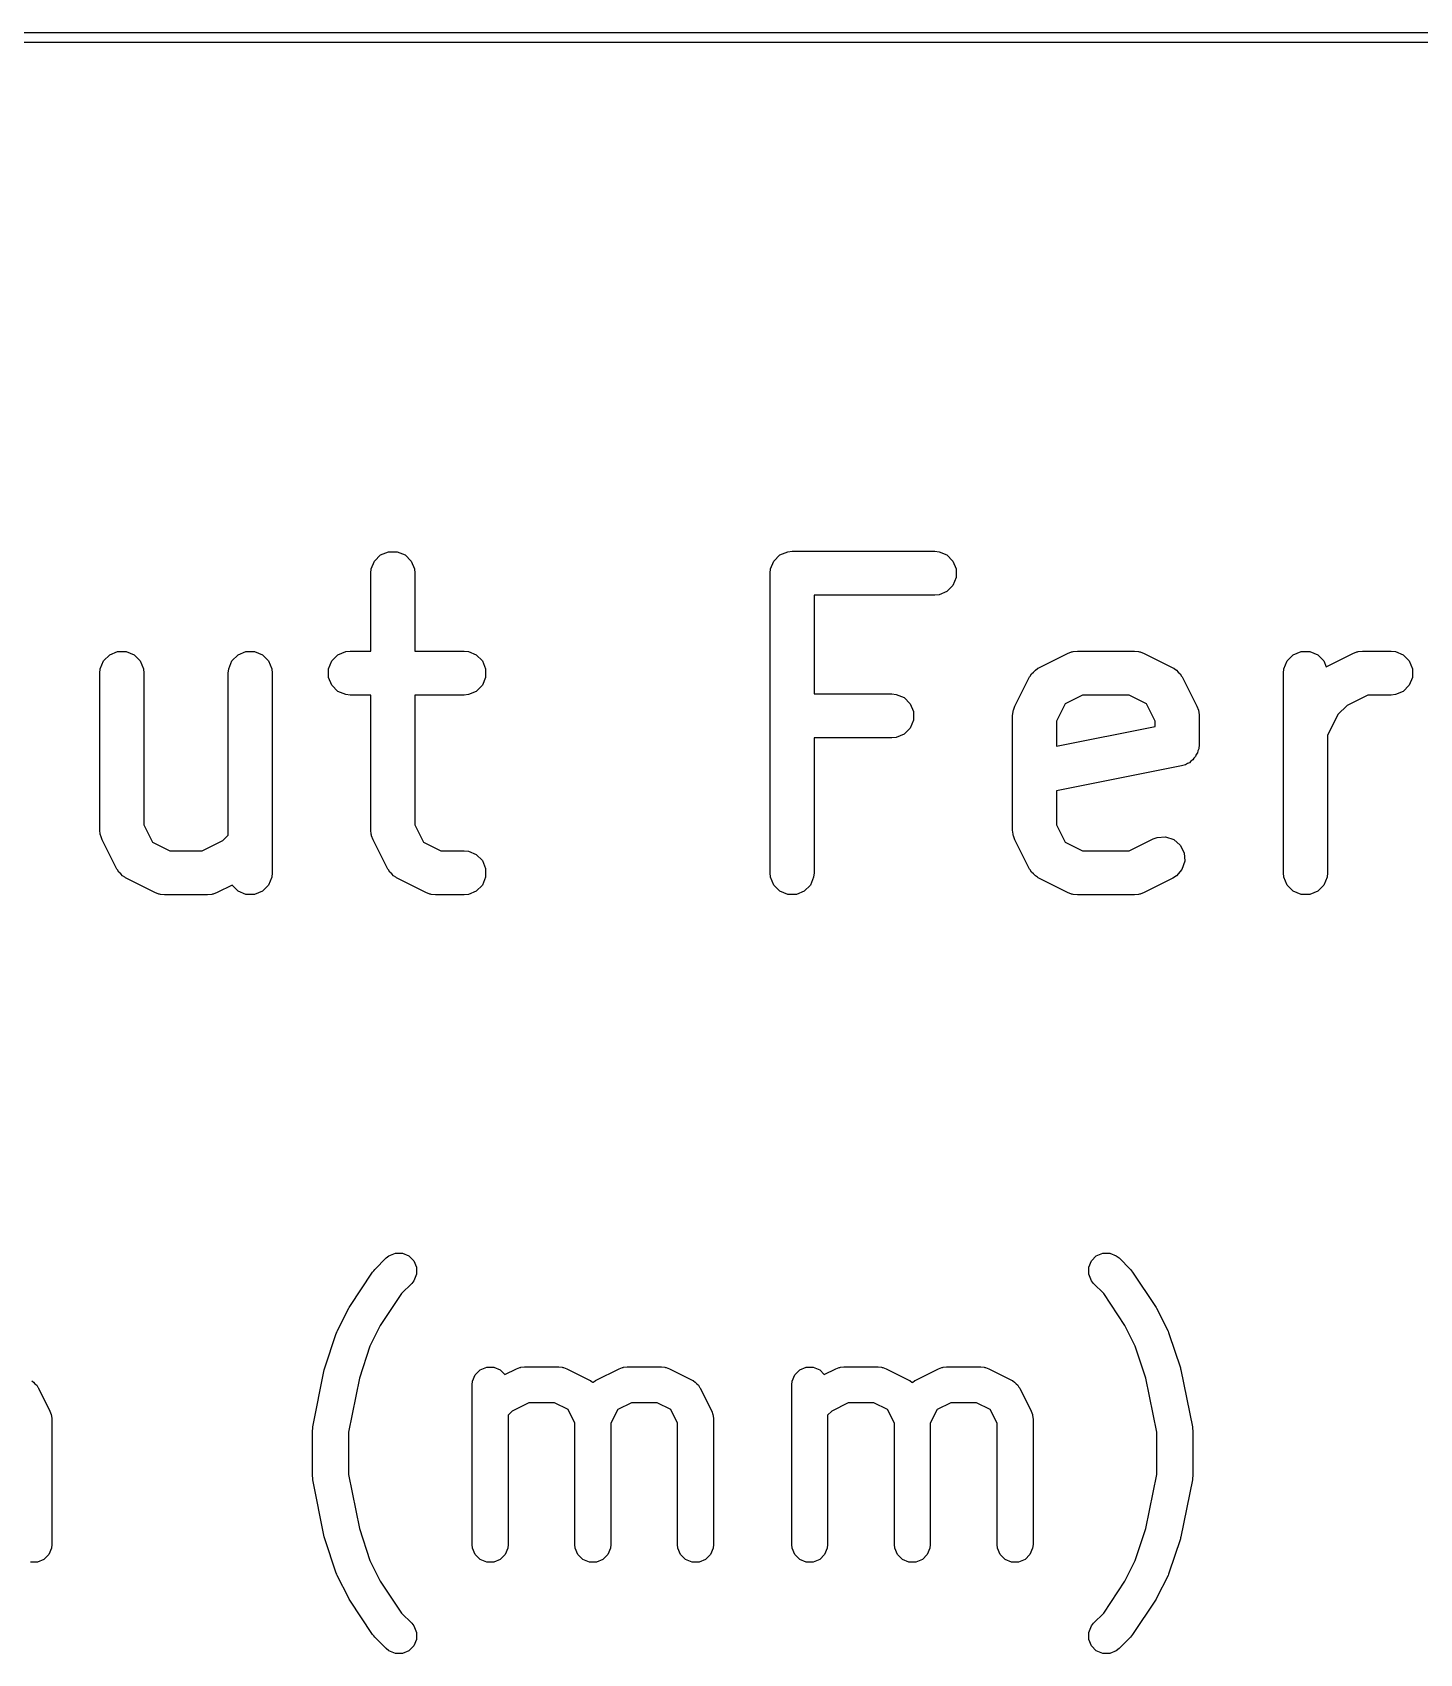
# Model space of a CAD drawing. Header units: millimetres. Extents: x 100 to 200, y -130 to -50.
# Drawn here: x 112.2 to 119.14, y -58.09 to -49.97 of the extents above; entities that cross this region are included whole.
import ezdxf

# ---------------------------------------------------------------- set-up
doc = ezdxf.new("R2010")
doc.units = ezdxf.units.MM
doc.layers.add('BLACK', color=250, linetype='CONTINUOUS')

msp = doc.modelspace()

# ---------------------------------------------------------------- linework, layer by layer
at = {"layer": 'BLACK', "linetype": 'CONTINUOUS'}
for p, q in [((100, -49.975), (200, -49.975)), ((199.975, -50.025), (100.025, -50.025)), ((113.910416, -52.621375), (113.940765, -52.591026)), ((113.940765, -52.591026), (113.980418, -52.574602)), ((113.980418, -52.574602), (114.023338, -52.574602)), ((114.023338, -52.574602), (114.062991, -52.591026)), ((114.062991, -52.591026), (114.09334, -52.621375)), ((115.910416, -52.621375), (115.940765, -52.591026)), ((115.940765, -52.591026), (115.980418, -52.574602)), ((115.980418, -52.574602), (116.001878, -52.572488)), ((116.001878, -52.572488), (116.716164, -52.572488)), ((116.716164, -52.572488), (116.737624, -52.574602)), ((116.737624, -52.574602), (116.777277, -52.591026)), ((116.777277, -52.591026), (116.807626, -52.621375)), ((113.891878, -52.682488), (113.893992, -52.661028)), ((113.893992, -52.661028), (113.910416, -52.621375)), ((114.09334, -52.621375), (114.109764, -52.661028)), ((114.109764, -52.661028), (114.111878, -52.682488)), ((115.891878, -52.682488), (115.893992, -52.661028)), ((115.893992, -52.661028), (115.910416, -52.621375)), ((116.807626, -52.621375), (116.82405, -52.661028)), ((116.82405, -52.661028), (116.82405, -52.703948)), ((113.891878, -53.072488), (113.891878, -52.682488)), ((114.111878, -52.682488), (114.111878, -53.072488)), ((115.891878, -54.182488), (115.891878, -52.682488)), ((116.807626, -52.743601), (116.777277, -52.77395)), ((116.82405, -52.703948), (116.807626, -52.743601)), ((116.716164, -52.792488), (116.111878, -52.792488)), ((116.111878, -52.792488), (116.111878, -53.286774)), ((116.737624, -52.790374), (116.716164, -52.792488)), ((116.777277, -52.77395), (116.737624, -52.790374)), ((112.583622, -53.091026), (112.623275, -53.074602)), ((112.623275, -53.074602), (112.666195, -53.074602)), ((112.666195, -53.074602), (112.705848, -53.091026)), ((113.22648, -53.091026), (113.266133, -53.074602)), ((113.266133, -53.074602), (113.309053, -53.074602)), ((113.309053, -53.074602), (113.348706, -53.091026)), ((113.72648, -53.091026), (113.766133, -53.074602)), ((113.766133, -53.074602), (113.787593, -53.072488)), ((113.787593, -53.072488), (113.891878, -53.072488)), ((114.111878, -53.072488), (114.359021, -53.072488)), ((114.359021, -53.072488), (114.380481, -53.074602)), ((114.380481, -53.074602), (114.420134, -53.091026)), ((117.381256, -53.084101), (117.401396, -53.076395)), ((117.401396, -53.076395), (117.405337, -53.076114)), ((117.405337, -53.076114), (117.40899, -53.074602)), ((117.40899, -53.074602), (117.43045, -53.072488)), ((117.43045, -53.072488), (117.716164, -53.072488)), ((117.716164, -53.072488), (117.737624, -53.074602)), ((117.737624, -53.074602), (117.741276, -53.076114)), ((117.741276, -53.076114), (117.745218, -53.076395)), ((117.745218, -53.076395), (117.765358, -53.084101)), ((118.512193, -53.091026), (118.551846, -53.074602)), ((118.551846, -53.074602), (118.594766, -53.074602)), ((118.594766, -53.074602), (118.634419, -53.091026)), ((118.809827, -53.084101), (118.829967, -53.076395)), ((118.829967, -53.076395), (118.833908, -53.076114)), ((118.833908, -53.076114), (118.837561, -53.074602)), ((118.837561, -53.074602), (118.859021, -53.072488)), ((118.859021, -53.072488), (119.001878, -53.072488)), ((119.001878, -53.072488), (119.023338, -53.074602)), ((119.023338, -53.074602), (119.062991, -53.091026)), ((112.534735, -53.182488), (112.536849, -53.161028)), ((112.536849, -53.161028), (112.553273, -53.121375)), ((112.553273, -53.121375), (112.583622, -53.091026)), ((112.705848, -53.091026), (112.736197, -53.121375)), ((112.736197, -53.121375), (112.752621, -53.161028)), ((112.752621, -53.161028), (112.754735, -53.182488)), ((113.177593, -53.182488), (113.179707, -53.161028)), ((113.179707, -53.161028), (113.196131, -53.121375)), ((113.196131, -53.121375), (113.22648, -53.091026)), ((113.348706, -53.091026), (113.379055, -53.121375)), ((113.379055, -53.121375), (113.395479, -53.161028)), ((113.395479, -53.161028), (113.397593, -53.182488)), ((113.679707, -53.161028), (113.696131, -53.121375)), ((113.679707, -53.203948), (113.679707, -53.161028)), ((113.696131, -53.121375), (113.72648, -53.091026)), ((114.420134, -53.091026), (114.450483, -53.121375)), ((114.450483, -53.121375), (114.466907, -53.161028)), ((114.466907, -53.161028), (114.466907, -53.203948)), ((117.22015, -53.167018), (117.231002, -53.160186)), ((117.231002, -53.160186), (117.233116, -53.158353)), ((117.233116, -53.158353), (117.234813, -53.157787)), ((117.234813, -53.157787), (117.238399, -53.15553)), ((117.238399, -53.15553), (117.381256, -53.084101)), ((117.765358, -53.084101), (117.908215, -53.15553)), ((117.908215, -53.15553), (117.911802, -53.157788)), ((117.911802, -53.157788), (117.913496, -53.158353)), ((117.913496, -53.158353), (117.915604, -53.160182)), ((117.915604, -53.160182), (117.926464, -53.167018)), ((118.463306, -53.182488), (118.46542, -53.161028)), ((118.46542, -53.161028), (118.481844, -53.121375)), ((118.481844, -53.121375), (118.512193, -53.091026)), ((118.634419, -53.091026), (118.664768, -53.121375)), ((118.664768, -53.121375), (118.676865, -53.150582)), ((118.676865, -53.150582), (118.809827, -53.084101)), ((119.062991, -53.091026), (119.09334, -53.121375)), ((119.09334, -53.121375), (119.109764, -53.161028)), ((119.109764, -53.161028), (119.109764, -53.203948)), ((112.534735, -53.968202), (112.534735, -53.182488)), ((112.754735, -53.182488), (112.754735, -53.942234)), ((113.177593, -53.994067), (113.177593, -53.182488)), ((113.397593, -53.182488), (113.397593, -54.182488)), ((113.696131, -53.243601), (113.679707, -53.203948)), ((114.466907, -53.203948), (114.450483, -53.243601)), ((117.117777, -53.347581), (117.189205, -53.204724)), ((117.189205, -53.204724), (117.191462, -53.201138)), ((117.191462, -53.201138), (117.192028, -53.199441)), ((117.192028, -53.199441), (117.193861, -53.197327)), ((117.193861, -53.197327), (117.200693, -53.186475)), ((117.200693, -53.186475), (117.211112, -53.177437)), ((117.211112, -53.177437), (117.22015, -53.167018)), ((117.926464, -53.167018), (117.9355, -53.177437)), ((117.9355, -53.177437), (117.94592, -53.186474)), ((117.94592, -53.186474), (117.952755, -53.197333)), ((117.952755, -53.197333), (117.954585, -53.199442)), ((117.954585, -53.199442), (117.955149, -53.201135)), ((117.955149, -53.201135), (117.957408, -53.204723)), ((117.957408, -53.204723), (118.028837, -53.34758)), ((118.463306, -54.182488), (118.463306, -53.182488)), ((119.109764, -53.203948), (119.09334, -53.243601)), ((113.72648, -53.27395), (113.696131, -53.243601)), ((113.766133, -53.290374), (113.72648, -53.27395)), ((113.787593, -53.292488), (113.766133, -53.290374)), ((113.891878, -53.292488), (113.787593, -53.292488)), ((113.891878, -53.968202), (113.891878, -53.292488)), ((114.359021, -53.292488), (114.111878, -53.292488)), ((114.111878, -53.292488), (114.111878, -53.942234)), ((114.380481, -53.290374), (114.359021, -53.292488)), ((114.420134, -53.27395), (114.380481, -53.290374)), ((114.450483, -53.243601), (114.420134, -53.27395)), ((116.111878, -53.286774), (116.501878, -53.286774)), ((116.501878, -53.286774), (116.523338, -53.288888)), ((116.523338, -53.288888), (116.562991, -53.305312)), ((116.562991, -53.305312), (116.59334, -53.335661)), ((117.456417, -53.292488), (117.369581, -53.335905)), ((117.690196, -53.292488), (117.456417, -53.292488)), ((117.777031, -53.335906), (117.690196, -53.292488)), ((118.884989, -53.292488), (118.781321, -53.344322)), ((119.001878, -53.292488), (118.884989, -53.292488)), ((119.023338, -53.290374), (119.001878, -53.292488)), ((119.062991, -53.27395), (119.023338, -53.290374)), ((119.09334, -53.243601), (119.062991, -53.27395)), ((116.59334, -53.335661), (116.609764, -53.375314)), ((116.609764, -53.375314), (116.609764, -53.418234)), ((117.106164, -53.396774), (117.108278, -53.375314)), ((117.106164, -53.968202), (117.106164, -53.396774)), ((117.108278, -53.375314), (117.10979, -53.371661)), ((117.10979, -53.371661), (117.110071, -53.367721)), ((117.110071, -53.367721), (117.117777, -53.347581)), ((117.369581, -53.335905), (117.326164, -53.42274)), ((117.82045, -53.422742), (117.777031, -53.335906)), ((118.028837, -53.34758), (118.036543, -53.36772)), ((118.036543, -53.36772), (118.036823, -53.371661)), ((118.036823, -53.371661), (118.038336, -53.375314)), ((118.038336, -53.375314), (118.04045, -53.396774)), ((118.04045, -53.396774), (118.04045, -53.539631)), ((118.735139, -53.390503), (118.683306, -53.49417)), ((118.781321, -53.344322), (118.735139, -53.390503)), ((116.59334, -53.457887), (116.562991, -53.488236)), ((116.609764, -53.418234), (116.59334, -53.457887)), ((117.326164, -53.42274), (117.326164, -53.548309)), ((117.326164, -53.548309), (117.82045, -53.449452)), ((117.82045, -53.449452), (117.82045, -53.422742)), ((116.501878, -53.506774), (116.111878, -53.506774)), ((116.111878, -53.506774), (116.111878, -54.182488)), ((116.523338, -53.50466), (116.501878, -53.506774)), ((116.562991, -53.488236), (116.523338, -53.50466)), ((118.038336, -53.561091), (118.034212, -53.571045)), ((118.04045, -53.539631), (118.038336, -53.561091)), ((118.683306, -53.49417), (118.683306, -54.182488)), ((117.952023, -53.647495), (117.326164, -53.772666)), ((117.972652, -53.641213), (117.952023, -53.647495)), ((117.981605, -53.635217), (117.972652, -53.641213)), ((117.991563, -53.631093), (117.981605, -53.635217)), ((117.999263, -53.623392), (117.991563, -53.631093)), ((118.008314, -53.617332), (117.999263, -53.623392)), ((118.014293, -53.608362), (118.008314, -53.617332)), ((118.021912, -53.600744), (118.014293, -53.608362)), ((118.026079, -53.590683), (118.021912, -53.600744)), ((118.032121, -53.58162), (118.026079, -53.590683)), ((118.034212, -53.571045), (118.032121, -53.58162)), ((117.326164, -53.772666), (117.326164, -53.942235)), ((112.536849, -53.989662), (112.534735, -53.968202)), ((112.754735, -53.942234), (112.798153, -54.029071)), ((113.893992, -53.989662), (113.891878, -53.968202)), ((114.111878, -53.942234), (114.155296, -54.029071)), ((117.108278, -53.989662), (117.106164, -53.968202)), ((117.326164, -53.942235), (117.369581, -54.02907)), ((112.538361, -53.993314), (112.536849, -53.989662)), ((112.538642, -53.997256), (112.538361, -53.993314)), ((112.546348, -54.017395), (112.538642, -53.997256)), ((112.617777, -54.160253), (112.546348, -54.017395)), ((112.798153, -54.029071), (112.884988, -54.072488)), ((113.04734, -54.072488), (113.151003, -54.020656)), ((113.151003, -54.020656), (113.177593, -53.994067)), ((113.895504, -53.993314), (113.893992, -53.989662)), ((113.895785, -53.997256), (113.895504, -53.993314)), ((113.903491, -54.017395), (113.895785, -53.997256)), ((113.97492, -54.160253), (113.903491, -54.017395)), ((114.155296, -54.029071), (114.242131, -54.072488)), ((117.109789, -53.993311), (117.108278, -53.989662)), ((117.11007, -53.997255), (117.109789, -53.993311)), ((117.117777, -54.017395), (117.11007, -53.997255)), ((117.189205, -54.160253), (117.117777, -54.017395)), ((117.369581, -54.02907), (117.456417, -54.072488)), ((117.690197, -54.072488), (117.809828, -54.012673)), ((117.809828, -54.012673), (117.829968, -54.004966)), ((117.829968, -54.004966), (117.87278, -54.001923)), ((117.87278, -54.001923), (117.913497, -54.015496)), ((117.913497, -54.015496), (117.94592, -54.043618)), ((117.94592, -54.043618), (117.965115, -54.082007)), ((112.884988, -54.072488), (113.04734, -54.072488)), ((114.242131, -54.072488), (114.359021, -54.072488)), ((114.359021, -54.072488), (114.380481, -54.074602)), ((114.380481, -54.074602), (114.420134, -54.091026)), ((114.420134, -54.091026), (114.450483, -54.121375)), ((114.450483, -54.121375), (114.466907, -54.161028)), ((117.456417, -54.072488), (117.690197, -54.072488)), ((117.968158, -54.124818), (117.954585, -54.165536)), ((117.965115, -54.082007), (117.968158, -54.124818)), ((112.620034, -54.163838), (112.617777, -54.160253)), ((112.6206, -54.165536), (112.620034, -54.163838)), ((112.622433, -54.167649), (112.6206, -54.165536)), ((112.629265, -54.178502), (112.622433, -54.167649)), ((112.639684, -54.187539), (112.629265, -54.178502)), ((112.648722, -54.197959), (112.639684, -54.187539)), ((112.659574, -54.20479), (112.648722, -54.197959)), ((112.661688, -54.206624), (112.659574, -54.20479)), ((112.663385, -54.207189), (112.661688, -54.206624)), ((112.666971, -54.209447), (112.663385, -54.207189)), ((112.809828, -54.280875), (112.666971, -54.209447)), ((113.395479, -54.203948), (113.379055, -54.243601)), ((113.397593, -54.182488), (113.395479, -54.203948)), ((113.977177, -54.163838), (113.97492, -54.160253)), ((113.977743, -54.165536), (113.977177, -54.163838)), ((113.979576, -54.167649), (113.977743, -54.165536)), ((113.986408, -54.178502), (113.979576, -54.167649)), ((113.996827, -54.187539), (113.986408, -54.178502)), ((114.005865, -54.197959), (113.996827, -54.187539)), ((114.016717, -54.20479), (114.005865, -54.197959)), ((114.018831, -54.206624), (114.016717, -54.20479)), ((114.020528, -54.207189), (114.018831, -54.206624)), ((114.024114, -54.209447), (114.020528, -54.207189)), ((114.166971, -54.280875), (114.024114, -54.209447)), ((114.466907, -54.203948), (114.450483, -54.243601)), ((114.466907, -54.161028), (114.466907, -54.203948)), ((115.893992, -54.203948), (115.891878, -54.182488)), ((115.910416, -54.243601), (115.893992, -54.203948)), ((116.109764, -54.203948), (116.09334, -54.243601)), ((116.111878, -54.182488), (116.109764, -54.203948)), ((117.191462, -54.163838), (117.189205, -54.160253)), ((117.192028, -54.165536), (117.191462, -54.163838)), ((117.193861, -54.167649), (117.192028, -54.165536)), ((117.200693, -54.178502), (117.193861, -54.167649)), ((117.211112, -54.187539), (117.200693, -54.178502)), ((117.22015, -54.197959), (117.211112, -54.187539)), ((117.231002, -54.20479), (117.22015, -54.197959)), ((117.233116, -54.206624), (117.231002, -54.20479)), ((117.234813, -54.207189), (117.233116, -54.206624)), ((117.238399, -54.209447), (117.234813, -54.207189)), ((117.381257, -54.280875), (117.238399, -54.209447)), ((117.908214, -54.209447), (117.765357, -54.280875)), ((117.926463, -54.197959), (117.908214, -54.209447)), ((117.954585, -54.165536), (117.926463, -54.197959)), ((118.46542, -54.203948), (118.463306, -54.182488)), ((118.481844, -54.243601), (118.46542, -54.203948)), ((118.681192, -54.203948), (118.664768, -54.243601)), ((118.683306, -54.182488), (118.681192, -54.203948)), ((112.829968, -54.288582), (112.809828, -54.280875)), ((112.833911, -54.288862), (112.829968, -54.288582)), ((112.837561, -54.290374), (112.833911, -54.288862)), ((112.859021, -54.292488), (112.837561, -54.290374)), ((113.073307, -54.292488), (112.859021, -54.292488)), ((113.094767, -54.290374), (113.073307, -54.292488)), ((113.098419, -54.288861), (113.094767, -54.290374)), ((113.10236, -54.288581), (113.098419, -54.288861)), ((113.1225, -54.280875), (113.10236, -54.288581)), ((113.196436, -54.243906), (113.1225, -54.280875)), ((113.22648, -54.27395), (113.196436, -54.243906)), ((113.266133, -54.290374), (113.22648, -54.27395)), ((113.309053, -54.290374), (113.266133, -54.290374)), ((113.348706, -54.27395), (113.309053, -54.290374)), ((113.379055, -54.243601), (113.348706, -54.27395)), ((114.187111, -54.288582), (114.166971, -54.280875)), ((114.191054, -54.288862), (114.187111, -54.288582)), ((114.194704, -54.290374), (114.191054, -54.288862)), ((114.216164, -54.292488), (114.194704, -54.290374)), ((114.359021, -54.292488), (114.216164, -54.292488)), ((114.380481, -54.290374), (114.359021, -54.292488)), ((114.420134, -54.27395), (114.380481, -54.290374)), ((114.450483, -54.243601), (114.420134, -54.27395)), ((115.940765, -54.27395), (115.910416, -54.243601)), ((115.980418, -54.290374), (115.940765, -54.27395)), ((116.023338, -54.290374), (115.980418, -54.290374)), ((116.062991, -54.27395), (116.023338, -54.290374)), ((116.09334, -54.243601), (116.062991, -54.27395)), ((117.401397, -54.288582), (117.381257, -54.280875)), ((117.40534, -54.288862), (117.401397, -54.288582)), ((117.40899, -54.290374), (117.40534, -54.288862)), ((117.43045, -54.292488), (117.40899, -54.290374)), ((117.716164, -54.292488), (117.43045, -54.292488)), ((117.737624, -54.290374), (117.716164, -54.292488)), ((117.741276, -54.288861), (117.737624, -54.290374)), ((117.745217, -54.288581), (117.741276, -54.288861)), ((117.765357, -54.280875), (117.745217, -54.288581)), ((118.512193, -54.27395), (118.481844, -54.243601)), ((118.551846, -54.290374), (118.512193, -54.27395)), ((118.594766, -54.290374), (118.551846, -54.290374)), ((118.634419, -54.27395), (118.594766, -54.290374)), ((118.664768, -54.243601), (118.634419, -54.27395)), ((113.911922, -56.167857), (113.969065, -56.110715)), ((113.969065, -56.110715), (113.982703, -56.099522)), ((113.982703, -56.099522), (114.015147, -56.086084)), ((114.015147, -56.086084), (114.050263, -56.086084)), ((114.050263, -56.086084), (114.082706, -56.099522)), ((114.082706, -56.099522), (114.107537, -56.124353)), ((114.107537, -56.124353), (114.120975, -56.156796)), ((114.120975, -56.156796), (114.120975, -56.191912)), ((117.487292, -56.156796), (117.50073, -56.124352)), ((117.487292, -56.191912), (117.487292, -56.156796)), ((117.50073, -56.124352), (117.52556, -56.099522)), ((117.52556, -56.099522), (117.558004, -56.086084)), ((117.558004, -56.086084), (117.59312, -56.086084)), ((117.59312, -56.086084), (117.625564, -56.099522)), ((117.625564, -56.099522), (117.639202, -56.110714)), ((117.639202, -56.110714), (117.696344, -56.167857)), ((113.786392, -56.353002), (113.900678, -56.181574)), ((113.900678, -56.181574), (113.900717, -56.181526)), ((113.900717, -56.181526), (113.90073, -56.181495)), ((113.90073, -56.181495), (113.906692, -56.174229)), ((113.906692, -56.174229), (113.911856, -56.167924)), ((113.911856, -56.167924), (113.91188, -56.167907)), ((113.91188, -56.167907), (113.911922, -56.167857)), ((114.096344, -56.237994), (114.0455, -56.288838)), ((114.107537, -56.224356), (114.096344, -56.237994)), ((114.120975, -56.191912), (114.107537, -56.224356)), ((117.50073, -56.224356), (117.487292, -56.191912)), ((117.511922, -56.237994), (117.50073, -56.224356)), ((117.562765, -56.288836), (117.511922, -56.237994)), ((117.696344, -56.167857), (117.696384, -56.167906)), ((117.696384, -56.167906), (117.696411, -56.167924)), ((117.696411, -56.167924), (117.701814, -56.174522)), ((117.701814, -56.174522), (117.707537, -56.181495)), ((117.707537, -56.181495), (117.707549, -56.181526)), ((117.707549, -56.181526), (117.707589, -56.181574)), ((117.707589, -56.181574), (117.821875, -56.353002)), ((114.0455, -56.288838), (113.939272, -56.448179)), ((117.668998, -56.448185), (117.562765, -56.288836)), ((113.723635, -56.476962), (113.780777, -56.362677)), ((113.780777, -56.362677), (113.78376, -56.357936)), ((113.78376, -56.357936), (113.786392, -56.353002)), ((117.821875, -56.353002), (117.824507, -56.357939)), ((117.824507, -56.357939), (117.827489, -56.362676)), ((117.827489, -56.362676), (117.884633, -56.476962)), ((113.718752, -56.488751), (113.721354, -56.48292)), ((113.721354, -56.48292), (113.723635, -56.476962)), ((113.939272, -56.448179), (113.887491, -56.551743)), ((117.720773, -56.551736), (117.668998, -56.448185)), ((117.884633, -56.476962), (117.886914, -56.482923)), ((117.886914, -56.482923), (117.889516, -56.488751)), ((113.66161, -56.66018), (113.718752, -56.488751)), ((113.887491, -56.551743), (113.834144, -56.711781)), ((117.774123, -56.711788), (117.720773, -56.551736)), ((117.889516, -56.488751), (117.946658, -56.66018)), ((112.193284, -56.726231), (112.202172, -56.731825)), ((112.202172, -56.731825), (112.209566, -56.740352)), ((113.601596, -56.956703), (113.658739, -56.67099)), ((113.658739, -56.67099), (113.660368, -56.665638)), ((113.660368, -56.665638), (113.66161, -56.66018)), ((113.834144, -56.711781), (113.779848, -56.983265)), ((114.399848, -56.745782), (114.401577, -56.728224)), ((114.401577, -56.728224), (114.415016, -56.695781)), ((114.415016, -56.695781), (114.439847, -56.67095)), ((114.439847, -56.67095), (114.47229, -56.657511)), ((114.47229, -56.657511), (114.507406, -56.657511)), ((114.507406, -56.657511), (114.539849, -56.67095)), ((114.539849, -56.67095), (114.563131, -56.694232)), ((114.563131, -56.694232), (114.621027, -56.665284)), ((114.621027, -56.665284), (114.637504, -56.658978)), ((114.637504, -56.658978), (114.640729, -56.658748)), ((114.640729, -56.658748), (114.643718, -56.657511)), ((114.643718, -56.657511), (114.661276, -56.655782)), ((114.661276, -56.655782), (114.832705, -56.655782)), ((114.832705, -56.655782), (114.850263, -56.657511)), ((114.850263, -56.657511), (114.853251, -56.658748)), ((114.853251, -56.658748), (114.856477, -56.658978)), ((114.856477, -56.658978), (114.872954, -56.665284)), ((114.872954, -56.665284), (114.987241, -56.722427)), ((114.987241, -56.722427), (114.990178, -56.724275)), ((114.990178, -56.724275), (114.991562, -56.724737)), ((114.991562, -56.724737), (114.993284, -56.726231)), ((114.993284, -56.726231), (115.002172, -56.731825)), ((115.002172, -56.731825), (115.004133, -56.734087)), ((115.004133, -56.734087), (115.006096, -56.731825)), ((115.006096, -56.731825), (115.014979, -56.726233)), ((115.014979, -56.726233), (115.016705, -56.724737)), ((115.016705, -56.724737), (115.018091, -56.724274)), ((115.018091, -56.724274), (115.021027, -56.722427)), ((115.021027, -56.722427), (115.135313, -56.665283)), ((115.135313, -56.665283), (115.151791, -56.658978)), ((115.151791, -56.658978), (115.155015, -56.658748)), ((115.155015, -56.658748), (115.158004, -56.657511)), ((115.158004, -56.657511), (115.175562, -56.655782)), ((115.175562, -56.655782), (115.346991, -56.655782)), ((115.346991, -56.655782), (115.364549, -56.657511)), ((115.364549, -56.657511), (115.367537, -56.658748)), ((115.367537, -56.658748), (115.370763, -56.658978)), ((115.370763, -56.658978), (115.387241, -56.665284)), ((115.387241, -56.665284), (115.501526, -56.722427)), ((115.501526, -56.722427), (115.504462, -56.724275)), ((115.504462, -56.724275), (115.505847, -56.724737)), ((115.505847, -56.724737), (115.507571, -56.726232)), ((115.507571, -56.726232), (115.516457, -56.731826)), ((115.516457, -56.731826), (115.52385, -56.740351)), ((115.999848, -56.745782), (116.001577, -56.728224)), ((116.001577, -56.728224), (116.015016, -56.695781)), ((116.015016, -56.695781), (116.039847, -56.67095)), ((116.039847, -56.67095), (116.07229, -56.657511)), ((116.07229, -56.657511), (116.107406, -56.657511)), ((116.107406, -56.657511), (116.139849, -56.67095)), ((116.139849, -56.67095), (116.163131, -56.694232)), ((116.163131, -56.694232), (116.221027, -56.665284)), ((116.221027, -56.665284), (116.237504, -56.658978)), ((116.237504, -56.658978), (116.240729, -56.658748)), ((116.240729, -56.658748), (116.243718, -56.657511)), ((116.243718, -56.657511), (116.261276, -56.655782)), ((116.261276, -56.655782), (116.432705, -56.655782)), ((116.432705, -56.655782), (116.450263, -56.657511)), ((116.450263, -56.657511), (116.453251, -56.658748)), ((116.453251, -56.658748), (116.456477, -56.658978)), ((116.456477, -56.658978), (116.472954, -56.665284)), ((116.472954, -56.665284), (116.587241, -56.722427)), ((116.587241, -56.722427), (116.590178, -56.724275)), ((116.590178, -56.724275), (116.591562, -56.724737)), ((116.591562, -56.724737), (116.593284, -56.726231)), ((116.593284, -56.726231), (116.602172, -56.731825)), ((116.602172, -56.731825), (116.604133, -56.734087)), ((116.604133, -56.734087), (116.606096, -56.731825)), ((116.606096, -56.731825), (116.614979, -56.726233)), ((116.614979, -56.726233), (116.616705, -56.724737)), ((116.616705, -56.724737), (116.618091, -56.724274)), ((116.618091, -56.724274), (116.621027, -56.722427)), ((116.621027, -56.722427), (116.735313, -56.665283)), ((116.735313, -56.665283), (116.751791, -56.658978)), ((116.751791, -56.658978), (116.755015, -56.658748)), ((116.755015, -56.658748), (116.758004, -56.657511)), ((116.758004, -56.657511), (116.775562, -56.655782)), ((116.775562, -56.655782), (116.946991, -56.655782)), ((116.946991, -56.655782), (116.964549, -56.657511)), ((116.964549, -56.657511), (116.967537, -56.658748)), ((116.967537, -56.658748), (116.970763, -56.658978)), ((116.970763, -56.658978), (116.987241, -56.665284)), ((116.987241, -56.665284), (117.101526, -56.722427)), ((117.101526, -56.722427), (117.104462, -56.724275)), ((117.104462, -56.724275), (117.105847, -56.724737)), ((117.105847, -56.724737), (117.107571, -56.726232)), ((117.107571, -56.726232), (117.116457, -56.731826)), ((117.116457, -56.731826), (117.12385, -56.740351)), ((117.828419, -56.983264), (117.774123, -56.711788)), ((117.946658, -56.66018), (117.9479, -56.665643)), ((117.9479, -56.665643), (117.949528, -56.670989)), ((117.949528, -56.670989), (118.006671, -56.956703)), ((112.209566, -56.740352), (112.218091, -56.747745)), ((112.218091, -56.747745), (112.223684, -56.756631)), ((112.223684, -56.756631), (112.225179, -56.758355)), ((112.225179, -56.758355), (112.22564, -56.759738)), ((112.22564, -56.759738), (112.227489, -56.762676)), ((112.227489, -56.762676), (112.284633, -56.876962)), ((114.399848, -57.545782), (114.399848, -56.745782)), ((115.52385, -56.740351), (115.532376, -56.747745)), ((115.532376, -56.747745), (115.537967, -56.756628)), ((115.537967, -56.756628), (115.539465, -56.758355)), ((115.539465, -56.758355), (115.539927, -56.759742)), ((115.539927, -56.759742), (115.541774, -56.762676)), ((115.541774, -56.762676), (115.598918, -56.876962)), ((115.999848, -57.545782), (115.999848, -56.745782)), ((117.12385, -56.740351), (117.132376, -56.747745)), ((117.132376, -56.747745), (117.137967, -56.756628)), ((117.137967, -56.756628), (117.139465, -56.758355)), ((117.139465, -56.758355), (117.139927, -56.759742)), ((117.139927, -56.759742), (117.141774, -56.762676)), ((117.141774, -56.762676), (117.198918, -56.876962)), ((112.284633, -56.876962), (112.290938, -56.89344)), ((112.290938, -56.89344), (112.291167, -56.896664)), ((114.600303, -56.876891), (114.579848, -56.897347)), ((114.682522, -56.835782), (114.600303, -56.876891)), ((114.81146, -56.835782), (114.682522, -56.835782)), ((114.879909, -56.870007), (114.81146, -56.835782)), ((114.914134, -56.938456), (114.879909, -56.870007)), ((115.128359, -56.870006), (115.094134, -56.938457)), ((115.196808, -56.835782), (115.128359, -56.870006)), ((115.325745, -56.835782), (115.196808, -56.835782)), ((115.394194, -56.870006), (115.325745, -56.835782)), ((115.428419, -56.938456), (115.394194, -56.870006)), ((115.598918, -56.876962), (115.605223, -56.89344)), ((115.605223, -56.89344), (115.605452, -56.896664)), ((116.200303, -56.876891), (116.179848, -56.897347)), ((116.282522, -56.835782), (116.200303, -56.876891)), ((116.41146, -56.835782), (116.282522, -56.835782)), ((116.479909, -56.870007), (116.41146, -56.835782)), ((116.514134, -56.938456), (116.479909, -56.870007)), ((116.728359, -56.870006), (116.694134, -56.938457)), ((116.796808, -56.835782), (116.728359, -56.870006)), ((116.925745, -56.835782), (116.796808, -56.835782)), ((116.994194, -56.870006), (116.925745, -56.835782)), ((117.028419, -56.938456), (116.994194, -56.870006)), ((117.198918, -56.876962), (117.205223, -56.89344)), ((117.205223, -56.89344), (117.205452, -56.896664)), ((112.291167, -56.896664), (112.292405, -56.899653)), ((112.292405, -56.899653), (112.294134, -56.917211)), ((112.294134, -56.917211), (112.294134, -57.545782)), ((113.599848, -56.97426), (113.600695, -56.96575)), ((113.599854, -56.974291), (113.599848, -56.97426)), ((113.599848, -56.974354), (113.599854, -56.974291)), ((113.599848, -57.202925), (113.599848, -56.974354)), ((113.600695, -56.96575), (113.601577, -56.956796)), ((113.601577, -56.956796), (113.601589, -56.956765)), ((113.601589, -56.956765), (113.601596, -56.956703)), ((114.579848, -56.897347), (114.579848, -57.545782)), ((114.914134, -57.545782), (114.914134, -56.938456)), ((115.094134, -56.938457), (115.094134, -57.545782)), ((115.428419, -57.545782), (115.428419, -56.938456)), ((115.605452, -56.896664), (115.60669, -56.899653)), ((115.60669, -56.899653), (115.608419, -56.917211)), ((115.608419, -56.917211), (115.608419, -57.545782)), ((116.179848, -56.897347), (116.179848, -57.545782)), ((116.514134, -57.545782), (116.514134, -56.938456)), ((116.694134, -56.938457), (116.694134, -57.545782)), ((117.028419, -57.545782), (117.028419, -56.938456)), ((117.205452, -56.896664), (117.20669, -56.899653)), ((117.20669, -56.899653), (117.208419, -56.917211)), ((117.208419, -56.917211), (117.208419, -57.545782)), ((118.006671, -56.956703), (118.006677, -56.956765)), ((118.006677, -56.956765), (118.00669, -56.956796)), ((118.00669, -56.956796), (118.007567, -56.965703)), ((118.007567, -56.965703), (118.008419, -56.974259)), ((118.008419, -56.974259), (118.008412, -56.97429)), ((118.008412, -56.97429), (118.008419, -56.974354)), ((118.008419, -56.974354), (118.008419, -57.202925)), ((113.779848, -56.983265), (113.779848, -57.194014)), ((117.828419, -57.194015), (117.828419, -56.983264)), ((113.599854, -57.202987), (113.599848, -57.202925)), ((113.599848, -57.203019), (113.599854, -57.202987)), ((113.60069, -57.211484), (113.599848, -57.203019)), ((113.601577, -57.220483), (113.60069, -57.211484)), ((113.779848, -57.194014), (113.834144, -57.465496)), ((117.774123, -57.46549), (117.828419, -57.194015)), ((118.007567, -57.211575), (118.00669, -57.220483)), ((118.008419, -57.20302), (118.007567, -57.211575)), ((118.008419, -57.202925), (118.008412, -57.202988)), ((118.008412, -57.202988), (118.008419, -57.20302)), ((113.601589, -57.220514), (113.601577, -57.220483)), ((113.601596, -57.220575), (113.601589, -57.220514)), ((113.658739, -57.50629), (113.601596, -57.220575)), ((118.006671, -57.220576), (117.949528, -57.50629)), ((118.006677, -57.220513), (118.006671, -57.220576)), ((118.00669, -57.220483), (118.006677, -57.220513)), ((113.660367, -57.511639), (113.658739, -57.50629)), ((113.66161, -57.517101), (113.660367, -57.511639)), ((113.718753, -57.688529), (113.66161, -57.517101)), ((113.834144, -57.465496), (113.887491, -57.625535)), ((117.720773, -57.625542), (117.774123, -57.46549)), ((117.946658, -57.5171), (117.889516, -57.688528)), ((117.947901, -57.511633), (117.946658, -57.5171)), ((117.949528, -57.50629), (117.947901, -57.511633)), ((112.254135, -57.620614), (112.221692, -57.634053)), ((112.278966, -57.595783), (112.254135, -57.620614)), ((112.292405, -57.56334), (112.278966, -57.595783)), ((112.294134, -57.545782), (112.292405, -57.56334)), ((114.401577, -57.56334), (114.399848, -57.545782)), ((114.415016, -57.595783), (114.401577, -57.56334)), ((114.439847, -57.620614), (114.415016, -57.595783)), ((114.47229, -57.634053), (114.439847, -57.620614)), ((114.539849, -57.620614), (114.507406, -57.634053)), ((114.56468, -57.595783), (114.539849, -57.620614)), ((114.578119, -57.56334), (114.56468, -57.595783)), ((114.579848, -57.545782), (114.578119, -57.56334)), ((114.915863, -57.56334), (114.914134, -57.545782)), ((114.929302, -57.595783), (114.915863, -57.56334)), ((114.954133, -57.620614), (114.929302, -57.595783)), ((114.986576, -57.634053), (114.954133, -57.620614)), ((115.054135, -57.620614), (115.021692, -57.634053)), ((115.078966, -57.595783), (115.054135, -57.620614)), ((115.092405, -57.56334), (115.078966, -57.595783)), ((115.094134, -57.545782), (115.092405, -57.56334)), ((115.430148, -57.56334), (115.428419, -57.545782)), ((115.443587, -57.595783), (115.430148, -57.56334)), ((115.468418, -57.620614), (115.443587, -57.595783)), ((115.500861, -57.634053), (115.468418, -57.620614)), ((115.56842, -57.620614), (115.535977, -57.634053)), ((115.593251, -57.595783), (115.56842, -57.620614)), ((115.60669, -57.56334), (115.593251, -57.595783)), ((115.608419, -57.545782), (115.60669, -57.56334)), ((116.001577, -57.56334), (115.999848, -57.545782)), ((116.015016, -57.595783), (116.001577, -57.56334)), ((116.039847, -57.620614), (116.015016, -57.595783)), ((116.07229, -57.634053), (116.039847, -57.620614)), ((116.139849, -57.620614), (116.107406, -57.634053)), ((116.16468, -57.595783), (116.139849, -57.620614)), ((116.178119, -57.56334), (116.16468, -57.595783)), ((116.179848, -57.545782), (116.178119, -57.56334)), ((116.515863, -57.56334), (116.514134, -57.545782)), ((116.529302, -57.595783), (116.515863, -57.56334)), ((116.554133, -57.620614), (116.529302, -57.595783)), ((116.586576, -57.634053), (116.554133, -57.620614)), ((116.654135, -57.620614), (116.621692, -57.634053)), ((116.678966, -57.595783), (116.654135, -57.620614)), ((116.692405, -57.56334), (116.678966, -57.595783)), ((116.694134, -57.545782), (116.692405, -57.56334)), ((117.030148, -57.56334), (117.028419, -57.545782)), ((117.043587, -57.595783), (117.030148, -57.56334)), ((117.068418, -57.620614), (117.043587, -57.595783)), ((117.100861, -57.634053), (117.068418, -57.620614)), ((117.16842, -57.620614), (117.135977, -57.634053)), ((117.193251, -57.595783), (117.16842, -57.620614)), ((117.20669, -57.56334), (117.193251, -57.595783)), ((117.208419, -57.545782), (117.20669, -57.56334)), ((112.221692, -57.634053), (112.186576, -57.634053)), ((113.721352, -57.694352), (113.718753, -57.688529)), ((113.723635, -57.700317), (113.721352, -57.694352)), ((113.780777, -57.814602), (113.723635, -57.700317)), ((113.887491, -57.625535), (113.939272, -57.729099)), ((114.507406, -57.634053), (114.47229, -57.634053)), ((115.021692, -57.634053), (114.986576, -57.634053)), ((115.535977, -57.634053), (115.500861, -57.634053)), ((116.107406, -57.634053), (116.07229, -57.634053)), ((116.621692, -57.634053), (116.586576, -57.634053)), ((117.135977, -57.634053), (117.100861, -57.634053)), ((117.668998, -57.729093), (117.720773, -57.625542)), ((117.884633, -57.700317), (117.827489, -57.814603)), ((117.886914, -57.694355), (117.884633, -57.700317)), ((117.889516, -57.688528), (117.886914, -57.694355)), ((113.939272, -57.729099), (114.0455, -57.88844)), ((117.562765, -57.888442), (117.668998, -57.729093)), ((113.78376, -57.819342), (113.780777, -57.814602)), ((113.786392, -57.824277), (113.78376, -57.819342)), ((113.900678, -57.995705), (113.786392, -57.824277)), ((117.821875, -57.824277), (117.707589, -57.995705)), ((117.824507, -57.819339), (117.821875, -57.824277)), ((117.827489, -57.814603), (117.824507, -57.819339)), ((114.0455, -57.88844), (114.096344, -57.939285)), ((114.096344, -57.939285), (114.107537, -57.952923)), ((117.50073, -57.952923), (117.511922, -57.939285)), ((117.511922, -57.939285), (117.562765, -57.888442)), ((113.900717, -57.995752), (113.900678, -57.995705)), ((113.90073, -57.995784), (113.900717, -57.995752)), ((113.906692, -58.003049), (113.90073, -57.995784)), ((113.911856, -58.009355), (113.906692, -58.003049)), ((113.91188, -58.009371), (113.911856, -58.009355)), ((113.911922, -58.009422), (113.91188, -58.009371)), ((113.969065, -58.066564), (113.911922, -58.009422)), ((114.107537, -57.952923), (114.120975, -57.985367)), ((114.120975, -58.020483), (114.107537, -58.052926)), ((114.120975, -57.985367), (114.120975, -58.020483)), ((117.487292, -57.985367), (117.50073, -57.952923)), ((117.487292, -58.020483), (117.487292, -57.985367)), ((117.50073, -58.052927), (117.487292, -58.020483)), ((117.696344, -58.009422), (117.639202, -58.066565)), ((117.696384, -58.009372), (117.696344, -58.009422)), ((117.696411, -58.009355), (117.696384, -58.009372)), ((117.701814, -58.002756), (117.696411, -58.009355)), ((117.707537, -57.995784), (117.701814, -58.002756)), ((117.707549, -57.995752), (117.707537, -57.995784)), ((117.707589, -57.995705), (117.707549, -57.995752)), ((113.982703, -58.077757), (113.969065, -58.066564)), ((114.015147, -58.091195), (113.982703, -58.077757)), ((114.050263, -58.091195), (114.015147, -58.091195)), ((114.082706, -58.077757), (114.050263, -58.091195)), ((114.107537, -58.052926), (114.082706, -58.077757)), ((117.52556, -58.077757), (117.50073, -58.052927)), ((117.558004, -58.091195), (117.52556, -58.077757)), ((117.59312, -58.091195), (117.558004, -58.091195)), ((117.625564, -58.077757), (117.59312, -58.091195)), ((117.639202, -58.066565), (117.625564, -58.077757))]:
    msp.add_line(p, q, dxfattribs=at)

doc.saveas('drawing.dxf')
